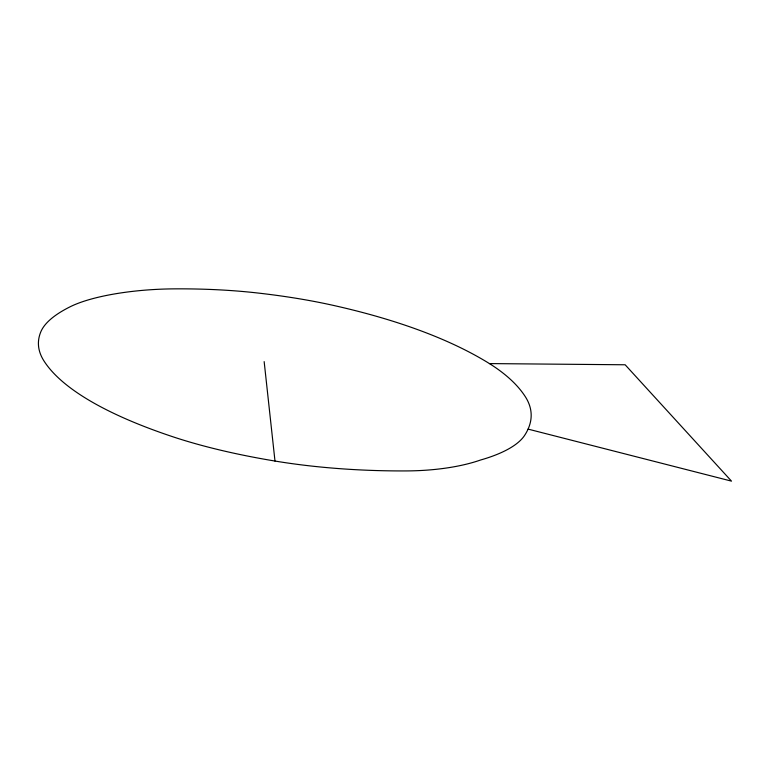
<?xml version="1.0" encoding="UTF-8"?>
<svg xmlns="http://www.w3.org/2000/svg" width="770" height="770" viewBox="0 0 770 770"><rect width="100%" height="100%" fill="white"/><g stroke="black" fill="none" stroke-linecap="round" stroke-linejoin="round"><path stroke-width="1.16" d="M489.431 363.584L625.153 364.778L731.5 481.135L528.085 429.111M264.158 361.611L274.986 461.047A269.933 84.161 0.1 0 0 406.348 470.922A107.848 37.451 0.3 0 0 480.519 460.027A131.978 45.064 0.1 0 0 524.63 435.368A273.244 91.255 -1.9 0 0 525.246 396.579A449.025 151.007 -4.2 0 0 486.881 362.016A811.185 279.962 -8.6 0 0 333.911 305.517A425.714 133.595 -4.5 0 0 256.68 292.889A240.952 69.233 -3.1 0 0 174.241 288.865A104.2 27.46 -2.6 0 0 70.282 306.71A226.053 62.524 -1.5 0 0 40.877 331.697A357.088 99.898 0 0 0 44.14 361.207A539.953 146.396 1.8 0 0 171.325 436.263A375.933 110.062 0.7 0 0 274.986 461.047"/></g></svg>
